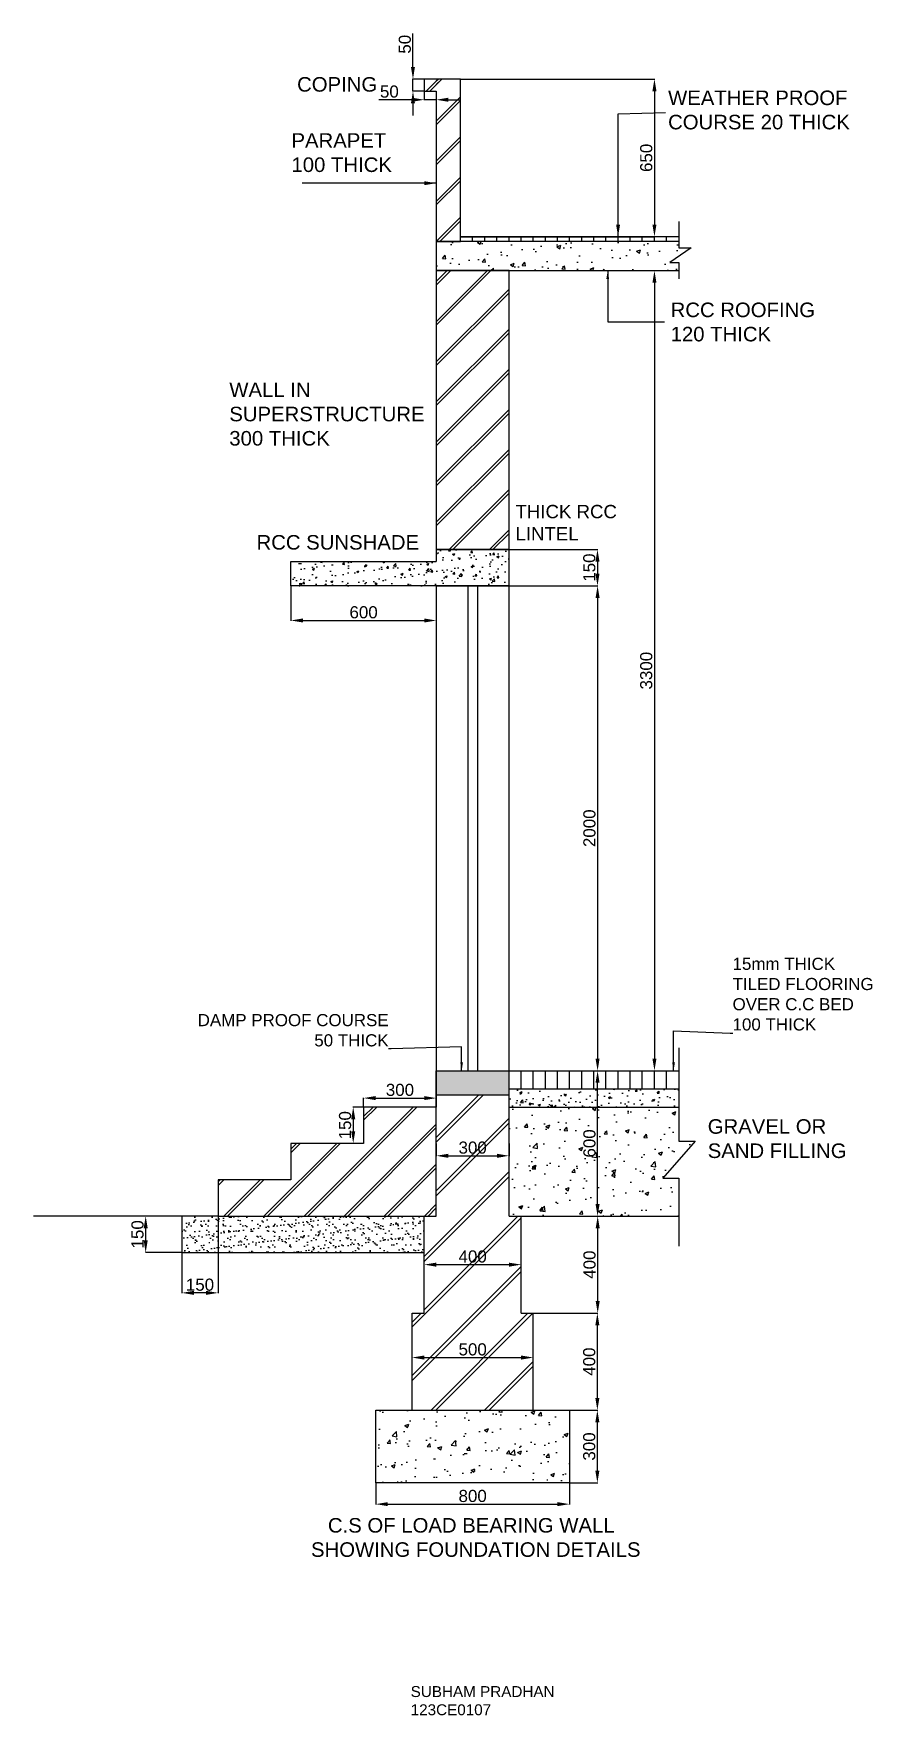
# Model space of a CAD drawing. Header units: millimetres. Extents: x 15663 to 24063, y 25357 to 32294.
# Drawn here: x 20602 to 24063, y 25357 to 32294 of the extents above; entities that cross this region are included whole.
import ezdxf

# ---------------------------------------------------------------- set-up
doc = ezdxf.new("R2010")
doc.units = ezdxf.units.MM
doc.layers.add('dimension', color=20, linetype='Continuous')
doc.styles.get("Standard").update_dxf_attribs({"font": 'Arial.ttf'})
doc.dimstyles.new('ISO-25', dxfattribs={"dimtxt": 5, "dimasz": 2.5, "dimexe": 1.25, "dimexo": 0.625, "dimtad": 1, "dimtxsty": 'Standard', "dimcen": 2.5, "dimadec": 0, "dimazin": 0, "dimtfac": 1, "dimtmove": 0, "dimatfit": 3, "dimfxl": 1, "dimarcsym": 0})
pattern_1 = [(50, (12593.54, 23586.2), (163.9662, -14.3452), [17.145, -188.595]), (355, (12593.54, 23586.2), (-31.719, 171.9512), [13.716, -150.8765]), (100.4514, (12607.2, 23585.01), (132.2471, 157.606), [14.571, -160.2812]), (46.1842, (12593.54, 23631.92), (243.971, -37.838), [25.7175, -282.8925]), (96.6356, (12613.87, 23628.77), (213.6637, 222.6835), [21.8565, -240.422]), (351.1842, (12593.54, 23631.92), (213.6637, 222.6835), [20.574, -226.3138]), (21, (12616.4, 23620.5), (136.453, -92.0387), [17.145, -188.595]), (326, (12616.4, 23620.5), (55.6218, 165.7692), [13.716, -150.876]), (71.4514, (12627.77, 23612.82), (192.0748, 73.7305), [14.571, -160.281]), (37.5, (12593.54, 23586.204), (2.77974, 76.09953), [0, -149.0472, 0, -153.162, 0, -151.4475]), (7.5, (12593.54, 23586.204), (60.1377, 90.1625), [0, -87.3252, 0, -145.6182, 0, -57.7215]), (327.5, (12542.565, 23586.204), (122.03154, -5.15587), [0, -57.15, 0, -178.308, 0, -236.601]), (317.5, (12519.7, 23586.2), (133.3163, 22.8838), [0, -74.295, 0, -118.4148, 0, -168.021])]
pattern_2 = [(45, (12593.54, 23586.2), (-82.7315, 82.7315), []), (45, (12608.54, 23586.2), (-82.7315, 82.7315), [])]
pattern_3 = [(50, (12593.54, 23586.204), (91.09233, -7.96954), [9.525, -104.775]), (355, (12593.54, 23586.2), (-17.6217, 95.5284), [7.62, -83.8203]), (100.45144, (12601.13, 23585.54), (73.4706, 87.5589), [8.095, -89.0451]), (46.1842, (12593.54, 23611.6), (135.5395, -21.0212), [14.2875, -157.1625]), (96.6356, (12604.84, 23609.85), (118.702, 123.713), [12.1425, -133.5678]), (351.1842, (12593.54, 23611.6), (118.702, 123.713), [11.43, -125.7299]), (21, (12606.24, 23605.254), (75.8072, -51.1326), [9.525, -104.775]), (326, (12606.24, 23605.25), (30.901, 92.094), [7.62, -83.82]), (71.45144, (12612.56, 23600.99), (106.7082, 40.9614), [8.095, -89.045]), (37.5, (12593.542, 23586.204), (1.5443, 42.27752), [0, -82.804, 0, -85.09, 0, -84.1375]), (7.5, (12593.542, 23586.204), (33.40983, 50.09029), [0, -48.514, 0, -80.899, 0, -32.0675]), (327.5, (12565.22, 23586.204), (67.7953, -2.86437), [0, -31.75, 0, -99.06, 0, -131.445]), (317.5, (12552.52, 23586.204), (74.0646, 12.71325), [0, -41.275, 0, -65.786, 0, -93.345])]

# ---------------------------------------------------------------- blocks, each defined once
blk = doc.blocks.new('*D19')
at = {"layer": 'Defpoints', "color": 0, "transparency": 16777216}
for p in [(22013.8, 26316.1), (22813.8, 26316.1), (22813.8, 26228.3)]:
    blk.add_point(p, dxfattribs=at)
at = {"layer": 'dimension', "color": 0, "lineweight": -2, "transparency": 16777216}
for p, q in [((22013.8, 26315.5), (22013.8, 26227)), ((22813.8, 26315.5), (22813.8, 26227)), ((22063.8, 26228.3), (22763.8, 26228.3))]:
    blk.add_line(p, q, dxfattribs=at)
at = {"layer": 'dimension', "color": 0, "transparency": 16777216}
for points in [[(22063.8, 26236.6), (22063.8, 26220), (22013.8, 26228.3)], [(22763.8, 26236.6), (22763.8, 26220), (22813.8, 26228.3)]]:
    blk.add_solid(points, dxfattribs=at)
at = {"layer": 'dimension', "color": 0, "transparency": 16777216, "insert": (22413.8, 26261.8), "char_height": 50, "attachment_point": 5}
blk.add_mtext('800', dxfattribs=at)
blk = doc.blocks.new('*D20')
at = {"layer": 'Defpoints', "color": 0, "transparency": 16777216}
for p in [(22813.8, 26616.1), (22928.3, 26616.1), (22813.8, 26316.1)]:
    blk.add_point(p, dxfattribs=at)
at = {"layer": 'dimension', "color": 0, "lineweight": -2, "transparency": 16777216}
for p, q in [((22814.4, 26616.1), (22929.6, 26616.1)), ((22928.3, 26366.1), (22928.3, 26566.1)), ((22814.4, 26316.1), (22929.6, 26316.1))]:
    blk.add_line(p, q, dxfattribs=at)
at = {"layer": 'dimension', "color": 0, "transparency": 16777216}
for points in [[(22920, 26566.1), (22936.7, 26566.1), (22928.3, 26616.1)], [(22920, 26366.1), (22936.7, 26366.1), (22928.3, 26316.1)]]:
    blk.add_solid(points, dxfattribs=at)
at = {"layer": 'dimension', "color": 0, "transparency": 16777216, "insert": (22894.8, 26466.1), "char_height": 50, "attachment_point": 5, "rotation": 90}
blk.add_mtext('300', dxfattribs=at)
blk = doc.blocks.new('*D21')
at = {"layer": 'Defpoints', "color": 0, "transparency": 16777216}
for p in [(22663.8, 27016.1), (22928.3, 27016.1), (22663.8, 26616.1)]:
    blk.add_point(p, dxfattribs=at)
at = {"layer": 'dimension', "color": 0, "lineweight": -2, "transparency": 16777216}
for p, q in [((22664.4, 27016.1), (22929.6, 27016.1)), ((22928.3, 26666.1), (22928.3, 26966.1)), ((22664.4, 26616.1), (22929.6, 26616.1))]:
    blk.add_line(p, q, dxfattribs=at)
at = {"layer": 'dimension', "color": 0, "transparency": 16777216}
for points in [[(22920, 26966.1), (22936.7, 26966.1), (22928.3, 27016.1)], [(22920, 26666.1), (22936.7, 26666.1), (22928.3, 26616.1)]]:
    blk.add_solid(points, dxfattribs=at)
at = {"layer": 'dimension', "color": 0, "transparency": 16777216, "insert": (22894.8, 26816.1), "char_height": 50, "attachment_point": 5, "rotation": 90}
blk.add_mtext('400', dxfattribs=at)
blk = doc.blocks.new('*D22')
at = {"layer": 'Defpoints', "color": 0, "transparency": 16777216}
for p in [(22613.8, 27416.1), (22929.6, 27416.1), (22613.8, 27016.1)]:
    blk.add_point(p, dxfattribs=at)
at = {"layer": 'dimension', "color": 0, "lineweight": -2, "transparency": 16777216}
for p, q in [((22614.4, 27416.1), (22930.8, 27416.1)), ((22929.6, 27066.1), (22929.6, 27366.1)), ((22614.4, 27016.1), (22930.8, 27016.1))]:
    blk.add_line(p, q, dxfattribs=at)
at = {"layer": 'dimension', "color": 0, "transparency": 16777216}
for points in [[(22921.3, 27366.1), (22937.9, 27366.1), (22929.6, 27416.1)], [(22921.3, 27066.1), (22937.9, 27066.1), (22929.6, 27016.1)]]:
    blk.add_solid(points, dxfattribs=at)
at = {"layer": 'dimension', "color": 0, "transparency": 16777216, "insert": (22896.1, 27216.1), "char_height": 50, "attachment_point": 5, "rotation": 90}
blk.add_mtext('400', dxfattribs=at)
blk = doc.blocks.new('*D23')
at = {"layer": 'Defpoints', "color": 0, "transparency": 16777216}
for p in [(22563.8, 28016.1), (22929.2, 28016.1), (22563.8, 27416.1)]:
    blk.add_point(p, dxfattribs=at)
at = {"layer": 'dimension', "color": 0, "lineweight": -2, "transparency": 16777216}
for p, q in [((22564.4, 28016.1), (22930.4, 28016.1)), ((22929.2, 27466.1), (22929.2, 27966.1)), ((22564.4, 27416.1), (22930.4, 27416.1))]:
    blk.add_line(p, q, dxfattribs=at)
at = {"layer": 'dimension', "color": 0, "transparency": 16777216}
for points in [[(22920.8, 27966.1), (22937.5, 27966.1), (22929.2, 28016.1)], [(22920.8, 27466.1), (22937.5, 27466.1), (22929.2, 27416.1)]]:
    blk.add_solid(points, dxfattribs=at)
at = {"layer": 'dimension', "color": 0, "transparency": 16777216, "insert": (22895.7, 27716.1), "char_height": 50, "attachment_point": 5, "rotation": 90}
blk.add_mtext('600', dxfattribs=at)
blk = doc.blocks.new('*D24')
at = {"layer": 'Defpoints', "color": 0, "transparency": 16777216}
for p in [(22563.8, 30016.1), (22563.8, 28016.1), (22929.2, 28016.1)]:
    blk.add_point(p, dxfattribs=at)
at = {"layer": 'dimension', "color": 0, "lineweight": -2, "transparency": 16777216}
for p, q in [((22564.4, 30016.1), (22930.4, 30016.1)), ((22929.2, 29966.1), (22929.2, 28066.1)), ((22564.4, 28016.1), (22930.4, 28016.1))]:
    blk.add_line(p, q, dxfattribs=at)
at = {"layer": 'dimension', "color": 0, "transparency": 16777216}
for points in [[(22920.8, 29966.1), (22937.5, 29966.1), (22929.2, 30016.1)], [(22920.8, 28066.1), (22937.5, 28066.1), (22929.2, 28016.1)]]:
    blk.add_solid(points, dxfattribs=at)
at = {"layer": 'dimension', "color": 0, "transparency": 16777216, "insert": (22895.7, 29016.1), "char_height": 50, "attachment_point": 5, "rotation": 90}
blk.add_mtext('2000', dxfattribs=at)
blk = doc.blocks.new('*D25')
at = {"layer": 'Defpoints', "color": 0, "transparency": 16777216}
for p in [(22563.8, 30166.1), (22563.8, 30016.1), (22928.8, 30016.1)]:
    blk.add_point(p, dxfattribs=at)
at = {"layer": 'dimension', "color": 0, "lineweight": -2, "transparency": 16777216}
for p, q in [((22564.4, 30166.1), (22930, 30166.1)), ((22928.8, 30116.1), (22928.8, 30066.1)), ((22564.4, 30016.1), (22930, 30016.1))]:
    blk.add_line(p, q, dxfattribs=at)
at = {"layer": 'dimension', "color": 0, "transparency": 16777216}
for points in [[(22920.4, 30116.1), (22937.1, 30116.1), (22928.8, 30166.1)], [(22920.4, 30066.1), (22937.1, 30066.1), (22928.8, 30016.1)]]:
    blk.add_solid(points, dxfattribs=at)
at = {"layer": 'dimension', "color": 0, "transparency": 16777216, "insert": (22895.2, 30091.1), "char_height": 50, "attachment_point": 5, "rotation": 90}
blk.add_mtext('150', dxfattribs=at)
blk = doc.blocks.new('*D26')
at = {"layer": 'Defpoints', "color": 0, "transparency": 16777216}
for p in [(22563.8, 31316.1), (22563.8, 28016.1), (23163.8, 28016.1)]:
    blk.add_point(p, dxfattribs=at)
at = {"layer": 'dimension', "color": 0, "lineweight": -2, "transparency": 16777216}
for p, q in [((22564.4, 31316.1), (23165, 31316.1)), ((23163.8, 31266.1), (23163.8, 28066.1)), ((22564.4, 28016.1), (23165, 28016.1))]:
    blk.add_line(p, q, dxfattribs=at)
at = {"layer": 'dimension', "color": 0, "transparency": 16777216}
for points in [[(23155.4, 31266.1), (23172.1, 31266.1), (23163.8, 31316.1)], [(23155.4, 28066.1), (23172.1, 28066.1), (23163.8, 28016.1)]]:
    blk.add_solid(points, dxfattribs=at)
at = {"layer": 'dimension', "color": 0, "transparency": 16777216, "insert": (23130.2, 29666.1), "char_height": 50, "attachment_point": 5, "rotation": 90}
blk.add_mtext('3300', dxfattribs=at)
blk = doc.blocks.new('*D27')
at = {"layer": 'Defpoints', "color": 0, "transparency": 16777216}
for p in [(22363.8, 32106.1), (22363.8, 31456.1), (23163.8, 31456.1)]:
    blk.add_point(p, dxfattribs=at)
at = {"layer": 'dimension', "color": 0, "lineweight": -2, "transparency": 16777216}
for p, q in [((22364.4, 32106.1), (23165, 32106.1)), ((23163.8, 32056.1), (23163.8, 31506.1)), ((22364.4, 31456.1), (23165, 31456.1))]:
    blk.add_line(p, q, dxfattribs=at)
at = {"layer": 'dimension', "color": 0, "transparency": 16777216}
for points in [[(23155.4, 32056.1), (23172.1, 32056.1), (23163.8, 32106.1)], [(23155.4, 31506.1), (23172.1, 31506.1), (23163.8, 31456.1)]]:
    blk.add_solid(points, dxfattribs=at)
at = {"layer": 'dimension', "color": 0, "transparency": 16777216, "insert": (23130.3, 31781.1), "char_height": 50, "attachment_point": 5, "rotation": 90}
blk.add_mtext('650', dxfattribs=at)
blk = doc.blocks.new('*D28')
at = {"layer": 'Defpoints', "color": 0, "transparency": 16777216}
for p in [(22213.8, 32056.1), (22263.8, 32056.1), (22213.8, 32020.8)]:
    blk.add_point(p, dxfattribs=at)
at = {"layer": 'dimension', "color": 0, "lineweight": -2, "transparency": 16777216}
for p, q in [((22213.8, 32055.5), (22213.8, 32019.6)), ((22263.8, 32055.5), (22263.8, 32019.6)), ((22163.8, 32020.8), (22026.3, 32020.8)), ((22263.8, 32020.8), (22213.8, 32020.8)), ((22313.8, 32020.8), (22363.8, 32020.8))]:
    blk.add_line(p, q, dxfattribs=at)
at = {"layer": 'dimension', "color": 0, "transparency": 16777216}
for points in [[(22163.8, 32029.2), (22163.8, 32012.5), (22213.8, 32020.8)], [(22313.8, 32029.2), (22313.8, 32012.5), (22263.8, 32020.8)]]:
    blk.add_solid(points, dxfattribs=at)
at = {"layer": 'dimension', "color": 0, "transparency": 16777216, "insert": (22070.1, 32054.3), "char_height": 50, "attachment_point": 5}
blk.add_mtext('50', dxfattribs=at)
blk = doc.blocks.new('*D29')
at = {"layer": 'Defpoints', "color": 0, "transparency": 16777216}
for p in [(22167.5, 32106.1), (22213.8, 32106.1), (22213.8, 32056.1)]:
    blk.add_point(p, dxfattribs=at)
at = {"layer": 'dimension', "color": 0, "lineweight": -2, "transparency": 16777216}
for p, q in [((22167.5, 32156.1), (22167.5, 32293.5)), ((22213.2, 32106.1), (22166.2, 32106.1)), ((22213.2, 32056.1), (22166.2, 32056.1)), ((22167.5, 32056.1), (22167.5, 32106.1)), ((22167.5, 32006.1), (22167.5, 31956.1))]:
    blk.add_line(p, q, dxfattribs=at)
at = {"layer": 'dimension', "color": 0, "transparency": 16777216}
for points in [[(22159.2, 32156.1), (22175.8, 32156.1), (22167.5, 32106.1)], [(22159.2, 32006.1), (22175.8, 32006.1), (22167.5, 32056.1)]]:
    blk.add_solid(points, dxfattribs=at)
at = {"layer": 'dimension', "color": 0, "transparency": 16777216, "insert": (22134, 32249.8), "char_height": 50, "attachment_point": 5, "rotation": 90}
blk.add_mtext('50', dxfattribs=at)
blk = doc.blocks.new('*D30')
at = {"layer": 'Defpoints', "color": 0, "transparency": 16777216}
for p in [(21663.8, 30016.1), (22263.8, 30016.1), (22263.8, 29873)]:
    blk.add_point(p, dxfattribs=at)
at = {"layer": 'dimension', "color": 0, "lineweight": -2, "transparency": 16777216}
for p, q in [((21663.8, 30015.5), (21663.8, 29871.8)), ((22263.8, 30015.5), (22263.8, 29871.8)), ((21713.8, 29873), (22213.8, 29873))]:
    blk.add_line(p, q, dxfattribs=at)
at = {"layer": 'dimension', "color": 0, "transparency": 16777216}
for points in [[(21713.8, 29881.4), (21713.8, 29864.7), (21663.8, 29873)], [(22213.8, 29881.4), (22213.8, 29864.7), (22263.8, 29873)]]:
    blk.add_solid(points, dxfattribs=at)
at = {"layer": 'dimension', "color": 0, "transparency": 16777216, "insert": (21963.8, 29906.6), "char_height": 50, "attachment_point": 5}
blk.add_mtext('600', dxfattribs=at)
blk = doc.blocks.new('*D31')
at = {"layer": 'Defpoints', "color": 0, "transparency": 16777216}
for p in [(21213.8, 27416.1), (21363.8, 27416.1), (21213.8, 27099.7)]:
    blk.add_point(p, dxfattribs=at)
at = {"layer": 'dimension', "color": 0, "lineweight": -2, "transparency": 16777216}
for p, q in [((21213.8, 27415.5), (21213.8, 27098.4)), ((21363.8, 27415.5), (21363.8, 27098.4)), ((21313.8, 27099.7), (21263.8, 27099.7))]:
    blk.add_line(p, q, dxfattribs=at)
at = {"layer": 'dimension', "color": 0, "transparency": 16777216}
for points in [[(21263.8, 27108), (21263.8, 27091.4), (21213.8, 27099.7)], [(21313.8, 27108), (21313.8, 27091.4), (21363.8, 27099.7)]]:
    blk.add_solid(points, dxfattribs=at)
at = {"layer": 'dimension', "color": 0, "transparency": 16777216, "insert": (21288.8, 27133.2), "char_height": 50, "attachment_point": 5}
blk.add_mtext('150', dxfattribs=at)
blk = doc.blocks.new('*D32')
at = {"layer": 'Defpoints', "color": 0, "transparency": 16777216}
for p in [(21213.8, 27416.1), (21064.7, 27266.1), (21213.8, 27266.1)]:
    blk.add_point(p, dxfattribs=at)
at = {"layer": 'dimension', "color": 0, "lineweight": -2, "transparency": 16777216}
for p, q in [((21213.2, 27416.1), (21063.5, 27416.1)), ((21064.7, 27366.1), (21064.7, 27316.1)), ((21213.2, 27266.1), (21063.5, 27266.1))]:
    blk.add_line(p, q, dxfattribs=at)
at = {"layer": 'dimension', "color": 0, "transparency": 16777216}
for points in [[(21056.4, 27366.1), (21073.1, 27366.1), (21064.7, 27416.1)], [(21056.4, 27316.1), (21073.1, 27316.1), (21064.7, 27266.1)]]:
    blk.add_solid(points, dxfattribs=at)
at = {"layer": 'dimension', "color": 0, "transparency": 16777216, "insert": (21031.2, 27341.1), "char_height": 50, "attachment_point": 5, "rotation": 90}
blk.add_mtext('150', dxfattribs=at)
blk = doc.blocks.new('*D33')
at = {"layer": 'Defpoints', "color": 0, "transparency": 16777216}
for p in [(22163.8, 26816.1), (22663.8, 26832.9), (22663.8, 26816.1)]:
    blk.add_point(p, dxfattribs=at)
at = {"layer": 'dimension', "color": 0, "lineweight": -2, "transparency": 16777216}
for p, q in [((22163.8, 26816.7), (22163.8, 26834.1)), ((22213.8, 26832.9), (22613.8, 26832.9)), ((22663.8, 26816.7), (22663.8, 26834.1))]:
    blk.add_line(p, q, dxfattribs=at)
at = {"layer": 'dimension', "color": 0, "transparency": 16777216}
for points in [[(22213.8, 26841.2), (22213.8, 26824.6), (22163.8, 26832.9)], [(22613.8, 26841.2), (22613.8, 26824.6), (22663.8, 26832.9)]]:
    blk.add_solid(points, dxfattribs=at)
at = {"layer": 'dimension', "color": 0, "transparency": 16777216, "insert": (22413.8, 26866.4), "char_height": 50, "attachment_point": 5}
blk.add_mtext('500', dxfattribs=at)
blk = doc.blocks.new('*D34')
at = {"layer": 'Defpoints', "color": 0, "transparency": 16777216}
for p in [(22213.8, 27216.1), (22613.8, 27216.1), (22613.8, 27216.1)]:
    blk.add_point(p, dxfattribs=at)
at = {"layer": 'dimension', "color": 0, "lineweight": -2, "transparency": 16777216}
for p, q in [((22213.8, 27216.7), (22213.8, 27217.3)), ((22263.8, 27216.1), (22563.8, 27216.1)), ((22613.8, 27216.7), (22613.8, 27217.3))]:
    blk.add_line(p, q, dxfattribs=at)
at = {"layer": 'dimension', "color": 0, "transparency": 16777216}
for points in [[(22263.8, 27224.4), (22263.8, 27207.7), (22213.8, 27216.1)], [(22563.8, 27224.4), (22563.8, 27207.7), (22613.8, 27216.1)]]:
    blk.add_solid(points, dxfattribs=at)
at = {"layer": 'dimension', "color": 0, "transparency": 16777216, "insert": (22413.8, 27249.6), "char_height": 50, "attachment_point": 5}
blk.add_mtext('400', dxfattribs=at)
blk = doc.blocks.new('*D35')
at = {"layer": 'Defpoints', "color": 0, "transparency": 16777216}
for p in [(22263.8, 27716.1), (22563.8, 27716.1), (22563.8, 27665.1)]:
    blk.add_point(p, dxfattribs=at)
at = {"layer": 'dimension', "color": 0, "lineweight": -2, "transparency": 16777216}
for p, q in [((22263.8, 27715.5), (22263.8, 27663.8)), ((22563.8, 27715.5), (22563.8, 27663.8)), ((22313.8, 27665.1), (22513.8, 27665.1))]:
    blk.add_line(p, q, dxfattribs=at)
at = {"layer": 'dimension', "color": 0, "transparency": 16777216}
for points in [[(22313.8, 27673.4), (22313.8, 27656.7), (22263.8, 27665.1)], [(22513.8, 27673.4), (22513.8, 27656.7), (22563.8, 27665.1)]]:
    blk.add_solid(points, dxfattribs=at)
at = {"layer": 'dimension', "color": 0, "transparency": 16777216, "insert": (22413.8, 27698.6), "char_height": 50, "attachment_point": 5}
blk.add_mtext('300', dxfattribs=at)
blk = doc.blocks.new('*D36')
at = {"layer": 'Defpoints', "color": 0, "transparency": 16777216}
for p in [(22263.8, 27903.1), (21963.8, 27866.1), (22263.8, 27866.1)]:
    blk.add_point(p, dxfattribs=at)
at = {"layer": 'dimension', "color": 0, "lineweight": -2, "transparency": 16777216}
for p, q in [((21963.8, 27866.7), (21963.8, 27904.4)), ((22013.8, 27903.1), (22213.8, 27903.1)), ((22263.8, 27866.7), (22263.8, 27904.4))]:
    blk.add_line(p, q, dxfattribs=at)
at = {"layer": 'dimension', "color": 0, "transparency": 16777216}
for points in [[(22013.8, 27911.5), (22013.8, 27894.8), (21963.8, 27903.1)], [(22213.8, 27911.5), (22213.8, 27894.8), (22263.8, 27903.1)]]:
    blk.add_solid(points, dxfattribs=at)
at = {"layer": 'dimension', "color": 0, "transparency": 16777216, "insert": (22113.8, 27936.7), "char_height": 50, "attachment_point": 5}
blk.add_mtext('300', dxfattribs=at)
blk = doc.blocks.new('*D37')
at = {"layer": 'Defpoints', "color": 0, "transparency": 16777216}
for p in [(21963.8, 27866.1), (21921, 27716.1), (21963.8, 27716.1)]:
    blk.add_point(p, dxfattribs=at)
at = {"layer": 'dimension', "color": 0, "lineweight": -2, "transparency": 16777216}
for p, q in [((21963.2, 27866.1), (21919.8, 27866.1)), ((21921, 27816.1), (21921, 27766.1)), ((21963.2, 27716.1), (21919.8, 27716.1))]:
    blk.add_line(p, q, dxfattribs=at)
at = {"layer": 'dimension', "color": 0, "transparency": 16777216}
for points in [[(21912.7, 27816.1), (21929.3, 27816.1), (21921, 27866.1)], [(21912.7, 27766.1), (21929.3, 27766.1), (21921, 27716.1)]]:
    blk.add_solid(points, dxfattribs=at)
at = {"layer": 'dimension', "color": 0, "transparency": 16777216, "insert": (21887.5, 27791.1), "char_height": 50, "attachment_point": 5, "rotation": 90}
blk.add_mtext('150', dxfattribs=at)

msp = doc.modelspace()

# ---------------------------------------------------------------- hatches: boundary and pattern name
h = msp.add_hatch()
h.set_pattern_fill('JIS_LC_8A', color=256, scale=15)
h.set_pattern_definition(pattern_2)
h.paths.add_polyline_path([(22363.781, 32106.081), (22263.781, 32106.081), (22213.781, 32106.081), (22213.781, 32056.081), (22263.781, 32056.081), (22263.781, 31436.081), (22363.781, 31436.081)])
h = msp.add_hatch()
h.set_pattern_fill('JIS_LC_8A', color=256, scale=15)
h.set_pattern_definition(pattern_2)
h.paths.add_polyline_path([(22363.781, 32106.081), (22263.781, 32106.081), (22263.781, 31436.081), (22363.781, 31436.081)])
h = msp.add_hatch()
h.set_pattern_fill('AR-CONC', color=256, scale=0.9)
h.set_pattern_definition(pattern_1)
h.paths.add_polyline_path([(23263.781, 31436.081), (22263.781, 31436.081), (22263.781, 31316.081), (23263.781, 31316.081)])
h = msp.add_hatch()
h.set_pattern_fill('JIS_LC_8A', color=256, scale=15)
h.set_pattern_definition(pattern_2)
h.paths.add_polyline_path([(22563.781, 31316.081), (22263.781, 31316.081), (22263.781, 30166.081), (22563.781, 30166.081)])
h = msp.add_hatch()
h.set_pattern_fill('AR-CONC', color=256, scale=0.5)
h.set_pattern_definition(pattern_3)
h.paths.add_polyline_path([(22563.781, 30166.081), (22263.781, 30166.081), (22263.781, 30116.081), (21663.781, 30116.081), (21663.781, 30016.081), (22263.781, 30016.081), (22563.781, 30016.081)])
h = msp.add_hatch(color=256)
h.dxf.hatch_style = 1
h.paths.add_polyline_path([(22563.781, 28016.081), (22263.781, 28016.081), (22263.781, 27916.081), (22563.781, 27916.081)])
h = msp.add_hatch()
h.set_pattern_fill('JIS_LC_8A', color=256, scale=20)
h.set_pattern_definition([(45, (12593.54, 23586.2), (-110.3087, 110.3087), []), (45, (12613.54, 23586.2), (-110.3087, 110.3087), [])])
h.paths.add_polyline_path([(22663.781, 27016.081), (22613.781, 27016.081), (22613.781, 27416.081), (22563.781, 27416.081), (22563.781, 27916.081), (22263.781, 27916.081), (22263.781, 27866.081), (22263.781, 27416.081), (22213.781, 27416.081), (22213.781, 27016.081), (22163.781, 27016.081), (22163.781, 26616.081), (22663.781, 26616.081)])
h = msp.add_hatch()
h.set_pattern_fill('AR-CONC', color=256, scale=0.5)
h.set_pattern_definition(pattern_3)
h.paths.add_polyline_path([(23263.781, 27941.081), (22563.781, 27941.081), (22563.781, 27866.081), (23263.781, 27866.081)])
h = msp.add_hatch()
h.set_pattern_fill('JIS_LC_8A', color=256, scale=15)
h.set_pattern_definition(pattern_2)
h.paths.add_polyline_path([(22263.781, 27866.081), (21963.781, 27866.081), (21963.781, 27716.081), (21663.781, 27716.081), (21663.781, 27566.081), (21363.781, 27566.081), (21363.781, 27416.081), (22263.781, 27416.081)])
h = msp.add_hatch()
h.set_pattern_fill('AR-CONC', color=256, scale=0.9)
h.set_pattern_definition(pattern_1)
h.paths.add_polyline_path([(23332.182, 27724.761), (23263.781, 27724.761), (23263.781, 27866.081), (22563.781, 27866.081), (22563.781, 27416.081), (23263.781, 27416.081), (23263.781, 27573.363), (23198.537, 27573.363)])
h = msp.add_hatch()
h.set_pattern_fill('AR-SAND', color=256, scale=0.9)
h.set_pattern_definition([(37.5, (12593.542, 23586.204), (-1.44003, 44.04719), [0, -34.7472, 0, -38.862, 0, -37.1475]), (7.5, (12593.54, 23586.204), (40.4571, 64.51426), [0, -18.7452, 0, -31.3182, 0, -12.0015]), (327.5, (12565.425, 23586.204), (71.18931, 0.12935), [0, -11.43, 0, -41.148, 0, -53.721]), (317.5, (12565.425, 23586.204), (68.72008, 20.06364), [0, -5.715, 0, -26.9748, 0, -30.861])])
h.paths.add_polyline_path([(22213.781, 27416.081), (21363.781, 27416.081), (21213.781, 27416.081), (21213.781, 27266.081), (22213.781, 27266.081)])
h = msp.add_hatch()
h.set_pattern_fill('AR-CONC', color=256, scale=0.9)
h.set_pattern_definition(pattern_1)
h.paths.add_polyline_path([(22813.781, 26616.081), (22013.781, 26616.081), (22013.781, 26316.081), (22813.781, 26316.081)])

# ---------------------------------------------------------------- linework, layer by layer
for p, q in [((23263.781, 31519.071), (23263.781, 31410.695)), ((23263.781, 31436.081), (22263.781, 31436.081)), ((22263.781, 31436.081), (22263.781, 31316.081)), ((23263.781, 31456.081), (22363.781, 31456.081)), ((22363.781, 31436.081), (22363.781, 31456.081)), ((22363.781, 31436.081), (22363.781, 31456.081)), ((22413.781, 31436.081), (22413.781, 31456.081)), ((22463.781, 31436.081), (22463.781, 31456.081)), ((22513.781, 31436.081), (22513.781, 31456.081)), ((22563.781, 31436.081), (22563.781, 31456.081)), ((22613.781, 31436.081), (22613.781, 31456.081)), ((22663.781, 31436.081), (22663.781, 31456.081)), ((22713.781, 31436.081), (22713.781, 31456.081)), ((22763.781, 31436.081), (22763.781, 31456.081)), ((22813.781, 31436.081), (22813.781, 31456.081)), ((22863.781, 31436.081), (22863.781, 31456.081)), ((22913.781, 31436.081), (22913.781, 31456.081)), ((22963.781, 31436.081), (22963.781, 31456.081)), ((23013.781, 31436.081), (23013.781, 31456.081)), ((23063.781, 31436.081), (23063.781, 31456.081)), ((23113.781, 31436.081), (23113.781, 31456.081)), ((23163.781, 31436.081), (23163.781, 31456.081)), ((23213.781, 31436.081), (23213.781, 31456.081)), ((23314.738, 31410.695), (23227.169, 31349.077)), ((23263.781, 31410.695), (23314.738, 31410.695)), ((22263.781, 31316.081), (23263.781, 31316.081)), ((23227.169, 31349.077), (23263.781, 31349.077)), ((23263.781, 31349.077), (23263.781, 31281.998)), ((22393.781, 30016.081), (22393.781, 28016.081)), ((22433.781, 30016.081), (22433.781, 28016.081)), ((23263.781, 28110.865), (23263.781, 27724.761)), ((22263.781, 27416.081), (22263.781, 28016.081)), ((22263.781, 28016.081), (22563.781, 28016.081)), ((22263.781, 28016.081), (22263.781, 27866.081)), ((22563.781, 27416.081), (22563.781, 28016.081)), ((22563.781, 28016.081), (23263.781, 28016.081)), ((22563.781, 27941.081), (22563.781, 28016.081)), ((22613.781, 27941.081), (22613.781, 28016.081)), ((22663.781, 27941.081), (22663.781, 28016.081)), ((22713.781, 27941.081), (22713.781, 28016.081)), ((22763.781, 27941.081), (22763.781, 28016.081)), ((22813.781, 27941.081), (22813.781, 28016.081)), ((22863.781, 27941.081), (22863.781, 28016.081)), ((22913.781, 27941.081), (22913.781, 28016.081)), ((22963.781, 27941.081), (22963.781, 28016.081)), ((23013.781, 27941.081), (23013.781, 28016.081)), ((23063.781, 27941.081), (23063.781, 28016.081)), ((23113.781, 27941.081), (23113.781, 28016.081)), ((23163.781, 27941.081), (23163.781, 28016.081)), ((23213.781, 27941.081), (23213.781, 28016.081)), ((22263.781, 27916.081), (22563.781, 27916.081)), ((22563.781, 27941.081), (23263.781, 27941.081)), ((22263.781, 27866.081), (21963.781, 27866.081)), ((21963.781, 27866.081), (21963.781, 27716.081)), ((22563.781, 27866.081), (23263.781, 27866.081)), ((21963.781, 27716.081), (21663.781, 27716.081)), ((21663.781, 27716.081), (21663.781, 27566.081)), ((23332.182, 27724.761), (23198.537, 27573.363)), ((23263.781, 27724.761), (23332.182, 27724.761)), ((21663.781, 27566.081), (21363.781, 27566.081)), ((21363.781, 27566.081), (21363.781, 27416.081)), ((23198.537, 27573.363), (23263.781, 27573.363)), ((23263.781, 27573.363), (23263.781, 27416.081)), ((21363.781, 27416.081), (20602.446, 27416.081)), ((21363.781, 27416.081), (21213.781, 27416.081)), ((21213.781, 27416.081), (21213.781, 27266.081)), ((21363.781, 27416.081), (22263.781, 27416.081)), ((22213.781, 27016.081), (22213.781, 27416.081)), ((22213.781, 27416.081), (22263.781, 27416.081)), ((22563.781, 27416.081), (22613.781, 27416.081)), ((22563.781, 27416.081), (23263.781, 27416.081)), ((22613.781, 27016.081), (22613.781, 27416.081)), ((23263.781, 27416.081), (23263.781, 27292.429)), ((21213.781, 27266.081), (22213.781, 27266.081)), ((22163.781, 26616.081), (22163.781, 27016.081)), ((22163.781, 27016.081), (22213.781, 27016.081)), ((22613.781, 27016.081), (22663.781, 27016.081)), ((22663.781, 26616.081), (22663.781, 27016.081))]:
    msp.add_line(p, q)
for points in [[(22263.781, 32106.081), (22213.781, 32106.081), (22213.781, 32056.081), (22263.781, 32056.081)], [(22263.781, 32056.081), (22263.781, 31436.081), (22363.781, 31436.081), (22363.781, 32106.081), (22263.781, 32106.081)], [(22263.781, 30016.081), (21663.781, 30016.081), (21663.781, 30116.081), (22263.781, 30116.081)], [(22263.781, 30016.081), (22563.781, 30016.081), (22563.781, 30166.081), (22263.781, 30166.081), (22263.781, 30116.081)]]:
    msp.add_lwpolyline(points)
for points in [[(22263.781, 30166.081), (22563.781, 30166.081), (22563.781, 31316.081), (22263.781, 31316.081)], [(22263.781, 28016.081), (22563.781, 28016.081), (22563.781, 30016.081), (22263.781, 30016.081)], [(22013.781, 26616.081), (22813.781, 26616.081), (22813.781, 26316.081), (22013.781, 26316.081)]]:
    msp.add_lwpolyline(points, close=True)

# ---------------------------------------------------------------- texts
at = {"attachment_point": 1}
for s, width, heights, insert, char_height in [('COPING', 1464.0664, [315.281], (21689.451, 32114.296), 60), ('WEATHER PROOF \\PCOURSE 20 THICK', 1464.0664, [315.281], (23220.091, 32058.793), 60), ('PARAPET\\P100 THICK', 1464.0664, [315.281], (21666.223, 31882.909), 60), ('RCC ROOFING\\P120 THICK', 1464.0664, [315.281], (23230.567, 31184.231), 60), ('WALL IN\\PSUPERSTRUCTURE\\P300 THICK', 1464.0664, [315.281], (21409.771, 30854.548), 60), ('THICK RCC \\PLINTEL', 1464.0664, [315.281], (22590.652, 30349.785), 55), ('RCC SUNSHADE', 1464.0664, [315.281], (21522.151, 30225.401), 60), ('GRAVEL OR \\PSAND FILLING', 1464.0664, [315.281], (23383.61, 27816.021), 60), ('   C.S OF LOAD BEARING WALL\\PSHOWING FOUNDATION DETAILS', 1464.0664, [315.281], (21746.747, 26170.947), 60), ('   SUBHAM PRADHAN\\P   123CE0107', 1023.66815, [0], (22105.644, 25477.774), 45)]:
    msp.add_mtext_dynamic_manual_height_columns(s, width=width, gutter_width=12.5, heights=heights, dxfattribs=dict(at, insert=insert, char_height=char_height))
at = {"char_height": 50}
for s, insert, attachment_point in [('15mm THICK\\PTILED FLOORING\\POVER C.C BED\\P100 THICK', (23486.045, 28181.215), 7), ('DAMP PROOF COURSE\\P50 THICK', (22067.061, 28115.698), 9)]:
    msp.add_mtext(s, dxfattribs=dict(at, insert=insert, attachment_point=attachment_point))

# ---------------------------------------------------------------- dimensions: what is measured, and where the dimension line sits
at = {"layer": 'dimension', "color": 3}
for base, p1, p2, picture, middle in [((22167.491, 32106.081), (22213.781, 32056.081), (22213.781, 32106.081), '*D29', (22133.962, 32249.807)), ((23163.781, 31456.081), (22363.781, 32106.081), (22363.781, 31456.081), '*D27', (23130.252, 31781.081)), ((23163.781, 28016.081), (22563.781, 31316.081), (22563.781, 28016.081), '*D26', (23130.235, 29666.081)), ((22928.766, 30016.081), (22563.781, 30166.081), (22563.781, 30016.081), '*D25', (22895.237, 30091.081)), ((22929.182, 28016.081), (22563.781, 30016.081), (22563.781, 28016.081), '*D24', (22895.654, 29016.081)), ((22929.182, 28016.081), (22563.781, 27416.081), (22563.781, 28016.081), '*D23', (22895.654, 27716.081)), ((21921, 27716.081), (21963.781, 27866.081), (21963.781, 27716.081), '*D37', (21887.472, 27791.081)), ((21064.738, 27266.081), (21213.781, 27416.081), (21213.781, 27266.081), '*D32', (21031.209, 27341.081)), ((22929.599, 27416.081), (22613.781, 27016.081), (22613.781, 27416.081), '*D22', (22896.07, 27216.081)), ((22928.349, 27016.081), (22663.781, 26616.081), (22663.781, 27016.081), '*D21', (22894.82, 26816.081)), ((22928.349, 26616.081), (22813.781, 26316.081), (22813.781, 26616.081), '*D20', (22894.803, 26466.081))]:
    dim = msp.add_linear_dim(base=base, p1=p1, p2=p2, angle=90, dimstyle='ISO-25', override={"dimtxt": 50, "dimasz": 50, "dimgap": 8}, dxfattribs=at)
    dim.commit()
    dim.dimension.update_dxf_attribs({"geometry": picture, "text_midpoint": middle})
for base, p1, p2, picture, middle in [((22213.781, 32020.817), (22263.781, 32056.081), (22213.781, 32056.081), '*D28', (22070.055, 32054.346)), ((22263.781, 29873.023), (21663.781, 30016.081), (22263.781, 30016.081), '*D30', (21963.781, 29906.552)), ((22263.781, 27903.124), (21963.781, 27866.081), (22263.781, 27866.081), '*D36', (22113.781, 27936.669)), ((22563.781, 27665.074), (22263.781, 27716.081), (22563.781, 27716.081), '*D35', (22413.781, 27698.619)), ((21213.781, 27099.687), (21363.781, 27416.081), (21213.781, 27416.081), '*D31', (21288.781, 27133.215)), ((22613.781, 27216.081), (22213.781, 27216.081), (22613.781, 27216.081), '*D34', (22413.781, 27249.609)), ((22663.781, 26832.888), (22163.781, 26816.081), (22663.781, 26816.081), '*D33', (22413.781, 26866.417)), ((22813.781, 26228.292), (22013.781, 26316.081), (22813.781, 26316.081), '*D19', (22413.781, 26261.82))]:
    dim = msp.add_linear_dim(base=base, p1=p1, p2=p2, dimstyle='ISO-25', override={"dimtxt": 50, "dimasz": 50, "dimgap": 8}, dxfattribs=at)
    dim.commit()
    dim.dimension.update_dxf_attribs({"geometry": picture, "text_midpoint": middle})

# ---------------------------------------------------------------- leaders
for points, override in [([(23013.781, 31456.081), (23013.781, 31962.164), (23209.859, 31968.023)], {"dimasz": 50}), ([(22263.781, 31676.63), (21709.971, 31676.63)], {"dimasz": 50}), ([(22971.05, 31316.081), (22971.05, 31105.46), (23205.721, 31105.46)], {"dimasz": 35, "dimgap": 10})]:
    msp.add_leader(points, dimstyle='ISO-25', override=override)
at = {"annotation_type": 0, "has_hookline": 1}
for points, hookline_direction in [([(23242.585, 28016.081), (23242.585, 28180.59), (23476.045, 28171.215)], 0), ([(22368.337, 28016.081), (22368.337, 28115.073), (22077.061, 28105.698)], 1)]:
    msp.add_leader(points, dimstyle='ISO-25', override={"dimasz": 35, "dimgap": 10}, dxfattribs=dict(at, hookline_direction=hookline_direction))

doc.saveas('drawing.dxf')
